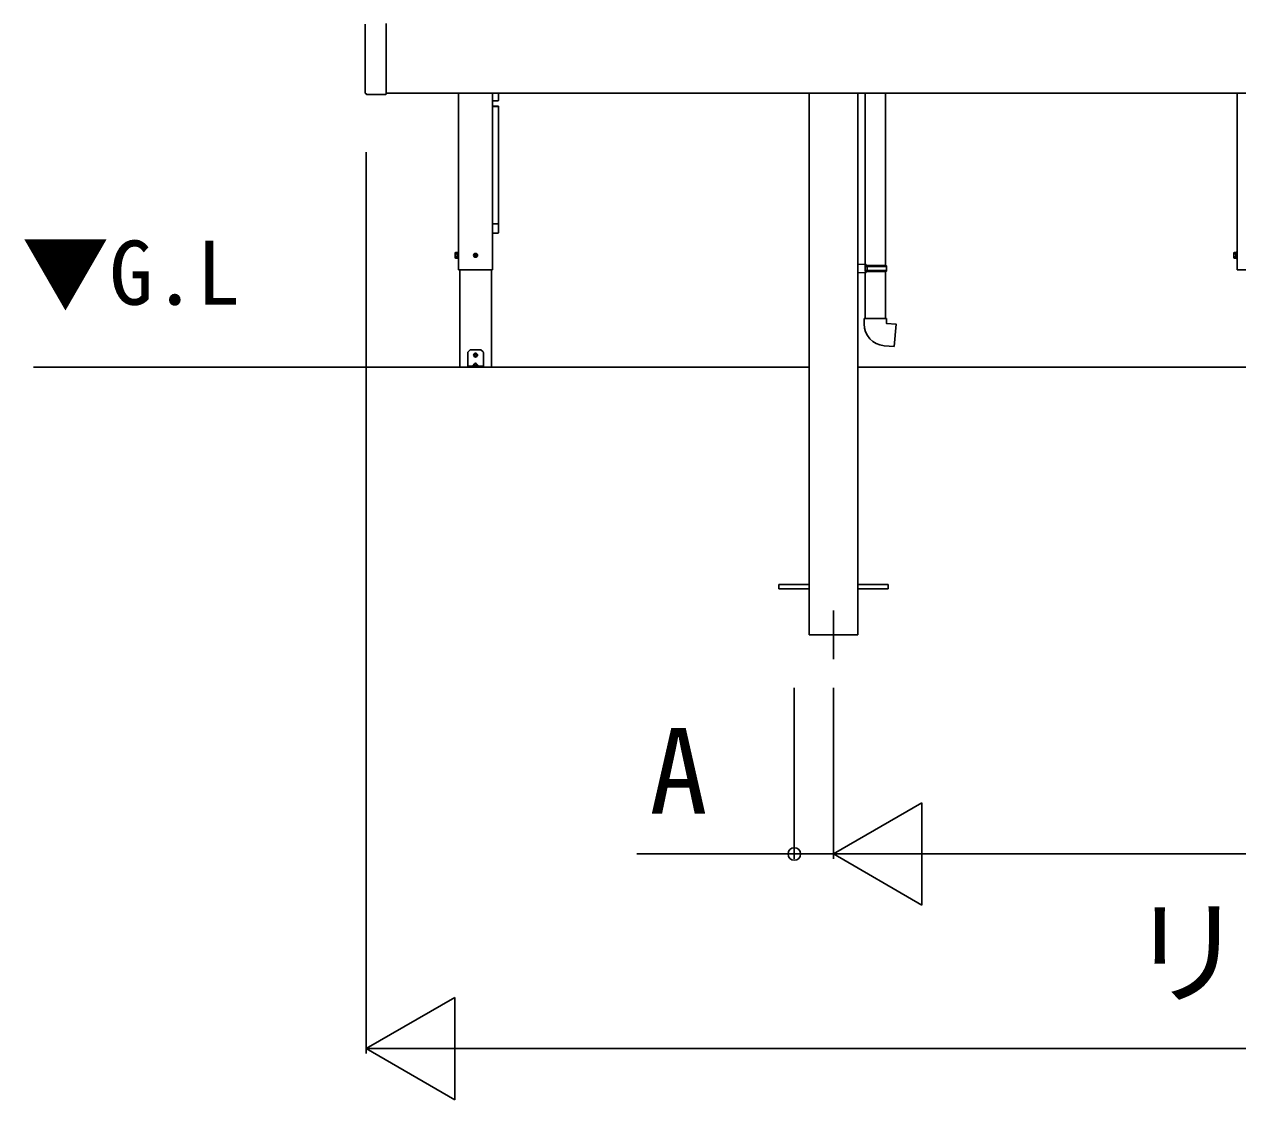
# Model space of a CAD drawing. Units: millimetres, scale not verified. Extents: x -1050 to 1050, y -1566 to 1557.
# Drawn here: x -653.9 to -404.5, y 600.8 to 821.8 of the extents above; entities that cross this region are included whole.
import ezdxf
from ezdxf.enums import TextEntityAlignment as Align

# ---------------------------------------------------------------- set-up
doc = ezdxf.new("R2010")
doc.units = ezdxf.units.MM
doc.header["$LTSCALE"] = 8
for name, color, linetype in [('0-1_USER1', 3, 'Continuous'), ('0-4_YKK_13', 4, 'Continuous'), ('0-5_YKK_A1', 4, 'Continuous'), ('0-6_YKK_D', 6, 'Continuous'), ('0-8_YSS_K', 3, 'Continuous')]:
    doc.layers.add(name, color=color, linetype=linetype)
doc.styles.add('ＭＳ ゴシック', font='')
doc.styles.get('ＭＳ ゴシック').set_extended_font_data('MS Gothic')

msp = doc.modelspace()

# ---------------------------------------------------------------- linework, layer by layer
at = {"layer": '0-4_YKK_13'}
for p, q in [((-481.129, 807.599), (-481.129, 772.455)), ((-476.929, 807.599), (-476.929, 772.199)), ((-480.929, 772.449), (-482.629, 772.499)), ((-482.629, 772.499), (-482.629, 770.699)), ((-480.929, 770.749), (-482.629, 770.699)), ((-481.129, 772.249), (-481.129, 770.949)), ((-480.929, 772.249), (-481.129, 772.249)), ((-476.829, 772.199), (-481.129, 772.199)), ((-476.729, 771.999), (-481.129, 771.999)), ((-476.729, 771.199), (-481.129, 771.199)), ((-476.829, 770.999), (-481.129, 770.999)), ((-480.929, 770.949), (-481.129, 770.949)), ((-481.129, 770.743), (-481.129, 761.299)), ((-480.929, 772.249), (-480.929, 772.449)), ((-480.929, 770.749), (-480.929, 770.949)), ((-480.681, 771.199), (-480.638, 770.999)), ((-476.929, 770.999), (-476.929, 761.299)), ((-476.729, 771.999), (-476.829, 772.199)), ((-476.729, 771.199), (-476.829, 770.999)), ((-476.729, 771.199), (-476.729, 771.999)), ((-481.329, 761.299), (-481.329, 760.207)), ((-476.729, 761.299), (-481.329, 761.299)), ((-477.221, 755.724), (-475.138, 755.542))]:
    msp.add_line(p, q, dxfattribs=at)
for points in [[(-480.681, 771.199), (-480.681, 771.999), (-480.638, 772.199)], [(-475.138, 755.542), (-474.737, 760.125), (-476.729, 760.299), (-476.729, 761.299)]]:
    msp.add_lwpolyline(points, dxfattribs=at)
msp.add_arc((-476.829, 760.207), 4.5, 180, 265, dxfattribs=at)
at = {"layer": '0-5_YKK_A1'}
for p, q in [((-583.879, 807.69), (-583.879, 821.707)), ((-579.579, 821.949), (-579.579, 821.707)), ((-583.85, 807.62), (-583.84, 807.61)), ((-583.618, 807.388), (-583.84, 807.61)), ((-583.618, 807.388), (-583.608, 807.378)), ((-579.679, 807.349), (-583.538, 807.349)), ((-312.679, 807.599), (-579.579, 807.599)), ((-564.687, 807.599), (-564.687, 771.299)), ((-564.679, 807.599), (-564.679, 771.299)), ((-557.679, 807.599), (-557.679, 771.299)), ((-557.679, 807.599), (-557.679, 771.299)), ((-557.671, 807.599), (-557.671, 771.299)), ((-557.599, 806.079), (-556.559, 806.079)), ((-556.459, 806.179), (-556.459, 807.599)), ((-492.629, 807.599), (-492.629, 751.299)), ((-482.629, 807.599), (-482.629, 751.299)), ((-404.687, 807.599), (-404.687, 771.299)), ((-404.679, 807.599), (-404.679, 771.299)), ((-556.559, 804.965), (-557.599, 804.965)), ((-556.559, 804.94), (-557.599, 804.94)), ((-556.579, 804.903), (-557.579, 804.903)), ((-556.479, 780.741), (-556.479, 804.811)), ((-556.459, 804.865), (-556.459, 803.149)), ((-557.599, 780.777), (-556.559, 780.777)), ((-556.459, 780.685), (-556.459, 780.672)), ((-556.459, 780.672), (-556.459, 780.619)), ((-556.459, 780.619), (-556.459, 780.363)), ((-557.599, 778.87), (-556.559, 778.87)), ((-556.459, 780.363), (-556.459, 779.194)), ((-565.359, 774.799), (-565.314, 774.876)), ((-565.359, 774.799), (-565.359, 773.799)), ((-565.359, 773.799), (-565.314, 773.721)), ((-565.314, 774.876), (-564.959, 774.876)), ((-565.314, 774.588), (-564.959, 774.588)), ((-565.314, 774.01), (-564.959, 774.01)), ((-565.314, 773.721), (-564.959, 773.721)), ((-564.959, 774.876), (-564.959, 773.721)), ((-564.839, 774.924), (-564.679, 774.924)), ((-561.404, 774.349), (-561.293, 774.351)), ((-561.404, 774.249), (-561.293, 774.247)), ((-561.293, 774.351), (-561.241, 774.361)), ((-561.293, 774.247), (-561.241, 774.237)), ((-561.231, 774.413), (-561.241, 774.361)), ((-561.231, 774.185), (-561.241, 774.237)), ((-561.229, 774.523), (-561.231, 774.413)), ((-561.229, 774.074), (-561.231, 774.185)), ((-561.129, 774.523), (-561.127, 774.413)), ((-561.129, 774.074), (-561.127, 774.185)), ((-561.127, 774.413), (-561.117, 774.361)), ((-561.127, 774.185), (-561.117, 774.237)), ((-561.065, 774.351), (-561.117, 774.361)), ((-561.065, 774.247), (-561.117, 774.237)), ((-560.955, 774.349), (-561.065, 774.351)), ((-560.955, 774.249), (-561.065, 774.247)), ((-405.359, 774.799), (-405.314, 774.876)), ((-405.359, 774.799), (-405.359, 773.799)), ((-405.359, 773.799), (-405.314, 773.721)), ((-405.314, 774.876), (-404.959, 774.876)), ((-405.314, 774.588), (-404.959, 774.588)), ((-405.314, 774.01), (-404.959, 774.01)), ((-405.314, 773.721), (-404.959, 773.721)), ((-404.959, 774.876), (-404.959, 773.721)), ((-404.839, 774.924), (-404.679, 774.924)), ((-557.671, 771.299), (-564.687, 771.299)), ((-564.444, 771.299), (-564.444, 751.299)), ((-557.914, 771.299), (-557.914, 751.299)), ((-397.671, 771.299), (-404.687, 771.299)), ((-562.779, 751.599), (-562.779, 754.316)), ((-562.279, 754.899), (-562.721, 754.457)), ((-560.079, 754.899), (-562.279, 754.899)), ((-561.404, 753.849), (-561.293, 753.851)), ((-561.404, 753.749), (-561.293, 753.747)), ((-561.293, 753.851), (-561.241, 753.861)), ((-561.293, 753.747), (-561.241, 753.737)), ((-561.231, 753.913), (-561.241, 753.861)), ((-561.231, 753.685), (-561.241, 753.737)), ((-561.229, 754.023), (-561.231, 753.913)), ((-561.229, 753.574), (-561.231, 753.685)), ((-561.129, 754.023), (-561.127, 753.913)), ((-561.129, 753.574), (-561.127, 753.685)), ((-561.127, 753.913), (-561.117, 753.861)), ((-561.127, 753.685), (-561.117, 753.737)), ((-561.065, 753.851), (-561.117, 753.861)), ((-561.065, 753.747), (-561.117, 753.737)), ((-560.955, 753.849), (-561.065, 753.851)), ((-560.955, 753.749), (-561.065, 753.747)), ((-559.638, 754.457), (-560.079, 754.899)), ((-559.579, 751.599), (-559.579, 754.316)), ((-557.914, 751.299), (-564.444, 751.299)), ((-562.779, 751.549), (-562.779, 751.599)), ((-562.779, 751.299), (-562.779, 751.549)), ((-562.779, 751.549), (-562.721, 751.549)), ((-562.721, 751.299), (-562.779, 751.299)), ((-562.721, 751.549), (-562.279, 751.549)), ((-560.079, 751.549), (-562.279, 751.549)), ((-560.079, 751.299), (-562.279, 751.299)), ((-561.323, 752.045), (-561.769, 751.599)), ((-561.579, 751.641), (-561.579, 751.599)), ((-561.579, 751.599), (-560.779, 751.599)), ((-561.529, 751.549), (-560.829, 751.549)), ((-560.589, 751.599), (-561.035, 752.045)), ((-560.779, 751.641), (-560.779, 751.599)), ((-560.079, 751.299), (-560.079, 751.549)), ((-560.079, 751.549), (-559.638, 751.549)), ((-559.638, 751.299), (-560.079, 751.299)), ((-559.638, 751.549), (-559.579, 751.549)), ((-559.579, 751.599), (-559.579, 751.549)), ((-492.629, 751.299), (-492.629, 696.299)), ((-482.629, 751.299), (-482.629, 696.299)), ((-492.629, 706.695), (-498.879, 706.695)), ((-498.879, 706.695), (-498.879, 705.795)), ((-492.629, 705.795), (-498.879, 705.795)), ((-482.629, 706.695), (-476.379, 706.695)), ((-482.629, 705.795), (-476.379, 705.795)), ((-476.379, 706.695), (-476.379, 705.795)), ((-487.629, 691.299), (-487.629, 701.299)), ((-492.629, 696.299), (-482.629, 696.299))]:
    msp.add_line(p, q, dxfattribs=at)
for points in [[(-579.579, 821.707), (-579.579, 807.69), (-579.579, 807.449)], [(-556.459, 779.194), (-556.459, 778.989), (-556.459, 778.97)], [(-564.679, 773.674), (-564.839, 773.674), (-564.839, 774.924)], [(-404.679, 773.674), (-404.839, 773.674), (-404.839, 774.924)], [(-562.279, 751.549), (-562.279, 751.299), (-562.721, 751.299)], [(-559.579, 751.549), (-559.579, 751.299), (-559.638, 751.299)]]:
    msp.add_lwpolyline(points, dxfattribs=at)
for points in [[(-564.959, 774.874), (-564.839, 774.874), (-564.839, 773.724), (-564.959, 773.724)], [(-404.959, 774.874), (-404.839, 774.874), (-404.839, 773.724), (-404.959, 773.724)]]:
    msp.add_lwpolyline(points, close=True, dxfattribs=at)
for centre, radius in [((-561.179, 774.299), 0.4), ((-560.967, 774.087), 0.03), ((-561.179, 753.799), 0.4), ((-560.967, 753.587), 0.03)]:
    msp.add_circle(centre, radius, dxfattribs=at)
for centre, radius, start, end in [((-583.779, 821.707), 0.1, 135, 180), ((-583.779, 807.69), 0.1, 180, 225), ((-583.538, 807.449), 0.1, 225, 270), ((-579.679, 807.449), 0.1, 270, 0), ((-557.599, 806.179), 0.1, 223.92867, 270), ((-556.559, 806.179), 0.1, 270, 0), ((-557.599, 804.865), 0.1, 90, 136.07133), ((-557.6, 804.837), 0.103, 89.33234, 133.67747), ((-557.583, 804.807), 0.0964, 87.79679, 156.39643), ((-556.575, 804.807), 0.0964, 2.3873, 92.20321), ((-556.559, 804.865), 0.1, 0, 90), ((-556.555, 804.844), 0.0964, 2.3873, 92.20321), ((-556.547, 803.15), 0.0881, 320.61871, 359.66491), ((-557.603, 780.681), 0.0964, 87.79679, 135.1392), ((-556.555, 780.681), 0.0964, 2.3873, 92.20321), ((-557.599, 778.97), 0.1, 223.92867, 270), ((-556.559, 778.97), 0.1, 270, 0), ((-565.104, 774.732), 0.256, 145.61708, 214.38292), ((-565.104, 773.866), 0.256, 145.61708, 214.38292), ((-564.404, 774.299), 0.955, 162.41276, 197.58724), ((-561.179, 774.299), 0.23, 167.44414, 192.55586), ((-561.179, 774.299), 0.23, 77.44414, 102.55586), ((-561.179, 774.299), 0.23, 257.44414, 282.55586), ((-561.179, 774.299), 0.23, 347.44414, 12.55586), ((-405.104, 774.732), 0.256, 145.61708, 214.38292), ((-405.104, 773.866), 0.256, 145.61708, 214.38292), ((-404.404, 774.299), 0.955, 162.41276, 197.58724), ((-562.579, 754.316), 0.2, 135, 180), ((-561.179, 753.799), 0.23, 167.44414, 192.55586), ((-561.179, 753.799), 0.23, 77.44414, 102.55586), ((-561.179, 753.799), 0.23, 257.44414, 282.55586), ((-561.179, 753.799), 0.23, 347.44414, 12.55586), ((-559.779, 754.316), 0.2, 0, 45), ((-561.479, 751.641), 0.1, 126.03188, 180), ((-561.529, 751.599), 0.05, 180, 270), ((-561.179, 751.229), 0.61, 53.96812, 126.03188), ((-560.829, 751.599), 0.05, 270, 0), ((-560.879, 751.641), 0.1, 0, 53.96812)]:
    msp.add_arc(centre, radius, start, end, dxfattribs=at)
for centre, major_axis, ratio, start_param, end_param in [((-561.719, 751.599), (0.0688, 0.0425), 0.381966, 2.1243707, 3.695167), ((-561.179, 751.756), (0, -0.354), 0.707107, 2.5261129, 3.7570724), ((-560.639, 751.599), (0.0688, -0.0425), 0.381966, 5.7296109, 7.3004073)]:
    msp.add_ellipse(centre, major_axis=major_axis, ratio=ratio, start_param=start_param, end_param=end_param, dxfattribs=at)
at = {"layer": '0-6_YKK_D'}
for p, q in [((-583.629, 795.499), (-583.629, 610.299)), ((-495.679, 685.399), (-495.679, 650.299)), ((-487.629, 685.399), (-487.629, 650.299)), ((-487.629, 685.399), (-487.629, 650.299)), ((-487.629, 651.299), (-469.443, 661.799)), ((-469.443, 640.799), (-469.443, 661.799)), ((-487.629, 651.299), (-469.443, 640.799)), ((-487.629, 651.299), (-451.256, 651.299)), ((-466.629, 651.299), (-155.729, 651.299)), ((-583.629, 611.299), (-565.443, 621.799)), ((-565.443, 600.799), (-565.443, 621.799)), ((-583.629, 611.299), (-565.443, 600.799)), ((-583.629, 611.299), (-547.256, 611.299)), ((-562.629, 611.299), (-59.729, 611.299))]:
    msp.add_line(p, q, dxfattribs=at)
msp.add_lwpolyline([(-487.629, 651.299), (-495.679, 651.299), (-528.052, 651.299)], dxfattribs=at)
msp.add_circle((-495.679, 651.299), 1.275, dxfattribs=at)
at = {"layer": '0-8_YSS_K'}
for p, q in [((-652.05, 751.299), (-492.629, 751.299)), ((-482.629, 751.299), (-139.729, 751.299))]:
    msp.add_line(p, q, dxfattribs=at)

# ---------------------------------------------------------------- texts
at = {"layer": '0-1_USER1', "style": 'ＭＳ ゴシック'}
msp.add_text('▼G.L', height=13.2, dxfattribs=at).set_placement((-654.462, 760.183), align=Align.BOTTOM_LEFT)
at = {"layer": '0-6_YKK_D', "style": 'ＭＳ ゴシック'}
for s, p in [('A', (-525.461, 654.299)), ('リウッドデッキW', (-426.952, 617.026))]:
    msp.add_text(s, height=17.6, dxfattribs=at).set_placement(p, align=Align.BOTTOM_LEFT)

doc.saveas('drawing.dxf')
